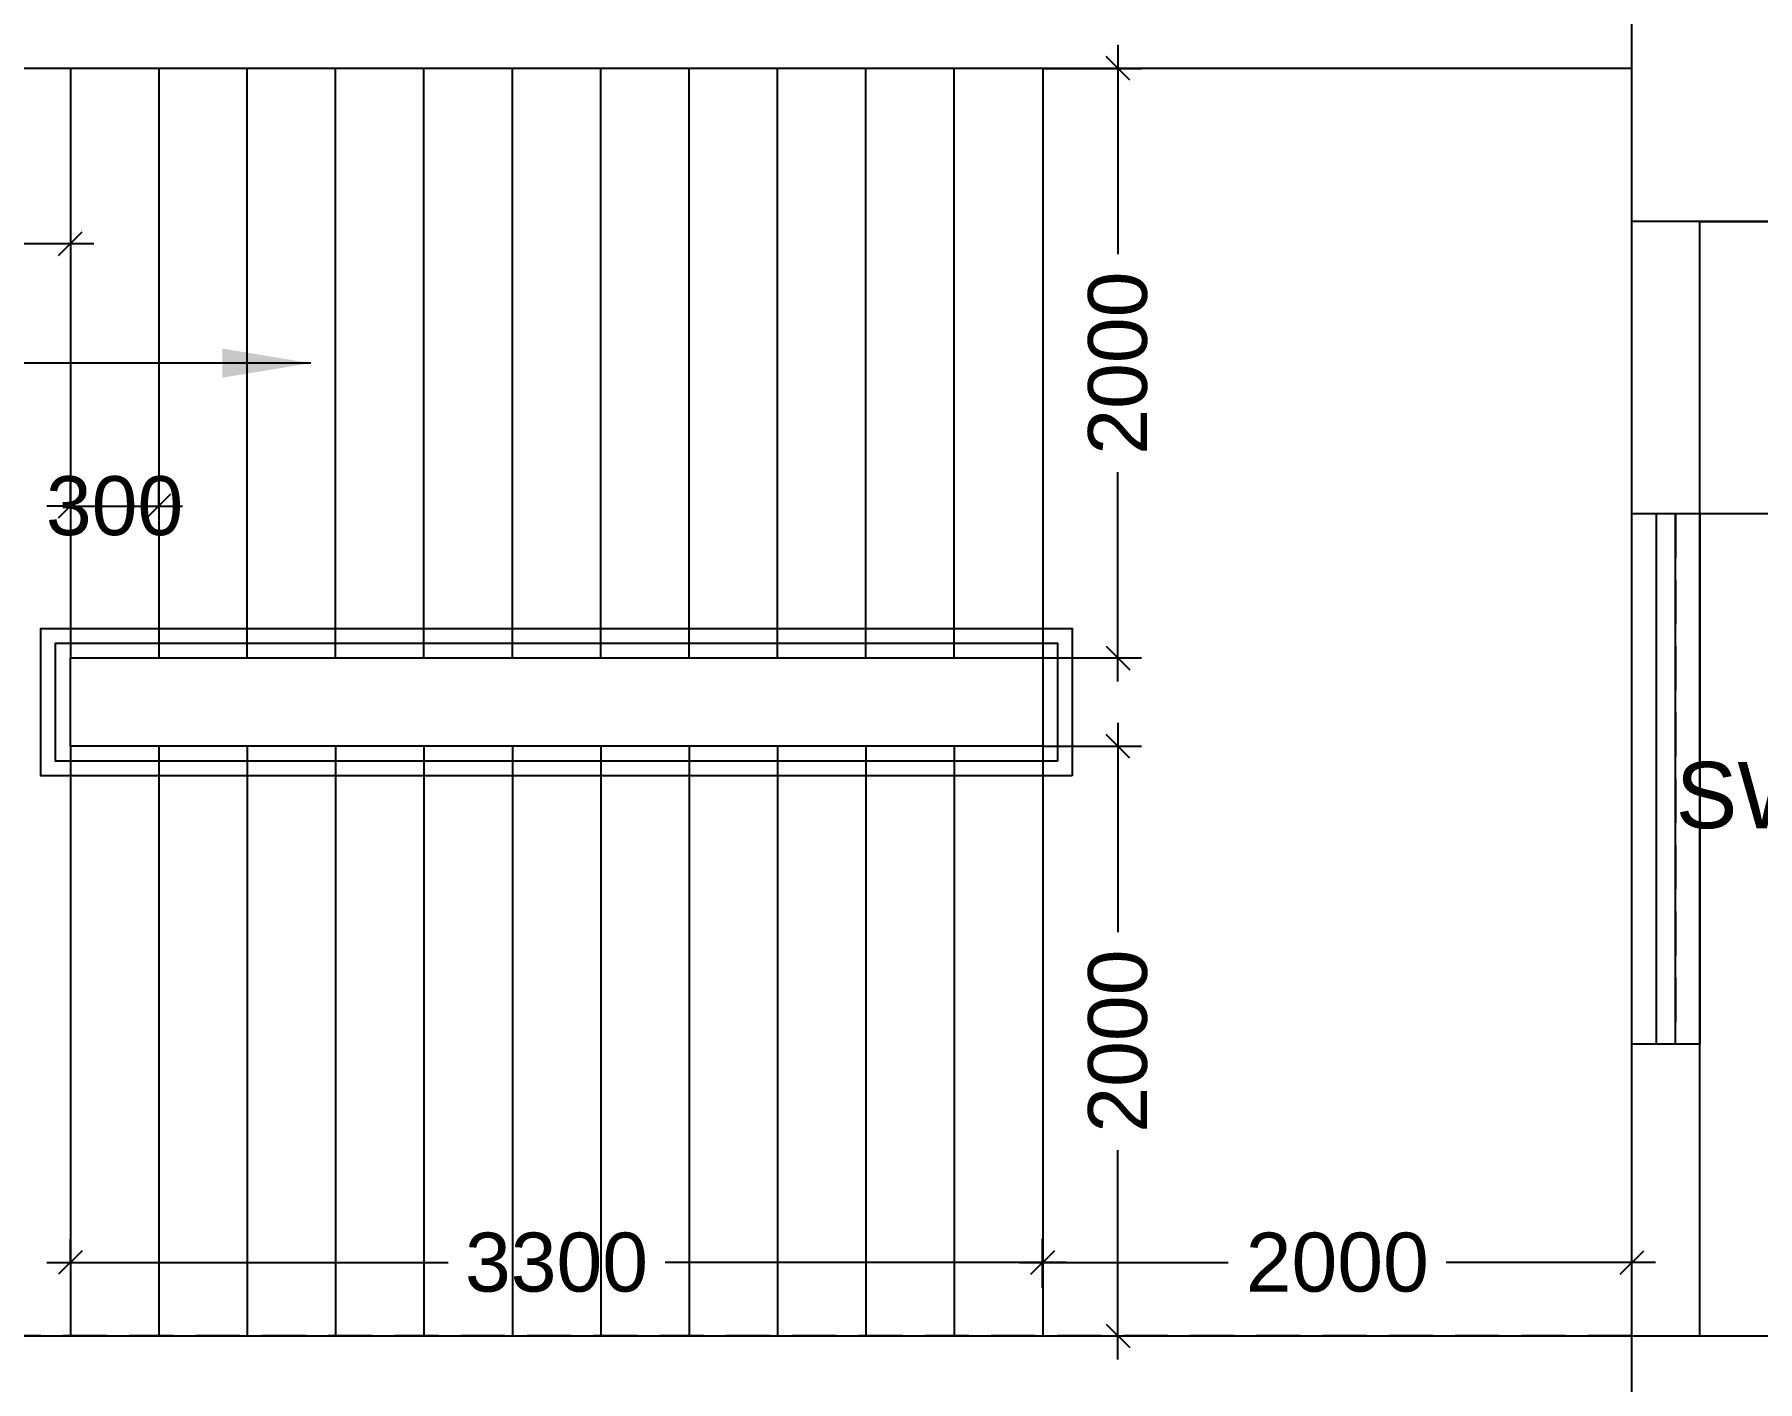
# Model space of a CAD drawing. Extents: x 6345096 to 6738923, y -6490958 to -6305885.
# Drawn here: x 6612822 to 6618670, y -6440504 to -6435934 of the extents above; entities that cross this region are included whole.
import ezdxf
from ezdxf.enums import TextEntityAlignment as Align

# ---------------------------------------------------------------- set-up
doc = ezdxf.new("R2010")
doc.units = 0
doc.header["$LTSCALE"] = 600
doc.header["$MEASUREMENT"] = 0
doc.header["$PDMODE"] = 35
doc.linetypes.add('HIDDEN', pattern=[0.375, 0.25, -0.125])
doc.layers.get('0').update_dxf_attribs({"linetype": 'CONTINUOUS'})
doc.layers.get('Defpoints').update_dxf_attribs({"linetype": 'CONTINUOUS'})
for name, color, linetype in [('HS', 251, 'CONTINUOUS'), ('joinery', 7, 'CONTINUOUS'), ('LA-column', 3, 'CONTINUOUS'), ('Railing', 21, 'CONTINUOUS'), ('Stairscase', 7, 'CONTINUOUS'), ('Walls', 7, 'CONTINUOUS'), ('WIN', 151, 'CONTINUOUS'), ('Working Dim', 5, 'CONTINUOUS')]:
    doc.layers.add(name, color=color, linetype=linetype)
doc.styles.add('ari', font='arial.ttf')
doc.dimstyles.new('int. dim', dxfattribs={"dimtxt": 200, "dimasz": 80, "dimexe": 80, "dimexo": 0, "dimgap": 70, "dimtad": 0, "dimdec": 0, "dimzin": 12, "dimdsep": 46, "dimtxsty": 'ari', "dimblk": 'OBLIQUE', "dimcen": 2, "dimdle": 80, "dimclrd": 256, "dimclre": 256, "dimclrt": 6, "dimadec": 0, "dimazin": 0, "dimtfac": 1, "dimtdec": 0, "dimtix": 1, "dimtmove": 2, "dimatfit": 3, "dimfxl": 1, "dimtolj": 1, "dimtzin": 0, "dimlwd": -1, "dimlwe": -1, "dimarcsym": 0})

# ---------------------------------------------------------------- blocks, each defined once
blk = doc.blocks.new('_Oblique')
at = {"color": 0, "linetype": 'ByBlock', "lineweight": -2}
blk.add_line((-0.5, -0.5), (0.5, 0.5), dxfattribs=at)
blk = doc.blocks.new('*D2286')
at = {"layer": 'Defpoints', "color": 0, "transparency": 16777216}
for p in [(6616243.5, -6440100.1), (6616243.5, -6440185.5, -3.1), (6618243.5, -6440185.5)]:
    blk.add_point(p, dxfattribs=at)
at = {"layer": 'Working Dim', "transparency": 16777216}
for p, q in [((6616243.5, -6440185.5), (6616243.5, -6440020.1)), ((6618243.5, -6440185.5), (6618243.5, -6440020.1)), ((6616163.5, -6440100.1), (6616873.5, -6440100.1)), ((6618323.5, -6440100.1), (6617613.5, -6440100.1))]:
    blk.add_line(p, q, dxfattribs=at)
at = {"layer": 'Working Dim', "transparency": 16777216, "xscale": 80, "yscale": 80, "zscale": 80, "rotation": 180}
blk.add_blockref('_Oblique', (6616243.5, -6440100.1), dxfattribs=at)
at = {"layer": 'Working Dim', "transparency": 16777216, "xscale": 80, "yscale": 80, "zscale": 80}
blk.add_blockref('_Oblique', (6618243.5, -6440100.1), dxfattribs=at)
at = {"layer": 'Working Dim', "color": 6, "transparency": 16777216, "insert": (6617243.5, -6440100.1), "char_height": 200, "attachment_point": 5, "style": 'ari'}
blk.add_mtext('\\A1;2000', dxfattribs=at)
blk = doc.blocks.new('*D2287')
at = {"layer": 'Defpoints', "color": 0, "transparency": 16777216}
for p in [(6612943.5, -6440100.1, -3.1), (6612943.5, -6440100.1), (6616243.5, -6440185.5, -3.1)]:
    blk.add_point(p, dxfattribs=at)
at = {"layer": 'Working Dim', "transparency": 16777216}
for p, q in [((6612943.5, -6440100.1), (6612943.5, -6440020.1)), ((6616243.5, -6440185.5), (6616243.5, -6440020.1)), ((6612863.5, -6440100.1), (6614225.3, -6440100.1)), ((6616323.5, -6440100.1), (6614961.8, -6440100.1))]:
    blk.add_line(p, q, dxfattribs=at)
at = {"layer": 'Working Dim', "transparency": 16777216, "xscale": 80, "yscale": 80, "zscale": 80, "rotation": 180}
blk.add_blockref('_Oblique', (6612943.5, -6440100.1), dxfattribs=at)
at = {"layer": 'Working Dim', "transparency": 16777216, "xscale": 80, "yscale": 80, "zscale": 80}
blk.add_blockref('_Oblique', (6616243.5, -6440100.1), dxfattribs=at)
at = {"layer": 'Working Dim', "color": 6, "transparency": 16777216, "insert": (6614593.5, -6440100.1), "char_height": 200, "attachment_point": 5, "style": 'ari'}
blk.add_mtext('\\A1;3300', dxfattribs=at)
blk = doc.blocks.new('*D2288')
at = {"layer": 'Defpoints', "color": 0, "transparency": 16777216}
for p in [(6616243.5, -6436048.8, 2.1), (6616498.9, -6436048.8), (6616243.5, -6438048.8, 2.1)]:
    blk.add_point(p, dxfattribs=at)
at = {"layer": 'Working Dim', "transparency": 16777216}
for p, q in [((6616498.9, -6435968.8), (6616498.9, -6436678.8)), ((6616243.5, -6436048.8), (6616578.9, -6436048.8)), ((6616498.9, -6438128.8), (6616498.9, -6437418.8)), ((6616243.5, -6438048.8), (6616578.9, -6438048.8))]:
    blk.add_line(p, q, dxfattribs=at)
at = {"layer": 'Working Dim', "transparency": 16777216, "xscale": 80, "yscale": 80, "zscale": 80}
for p, rotation in [((6616498.9, -6436048.8), 90), ((6616498.9, -6438048.8), 270)]:
    blk.add_blockref('_Oblique', p, dxfattribs=dict(at, rotation=rotation))
at = {"layer": 'Working Dim', "color": 6, "transparency": 16777216, "insert": (6616498.9, -6437048.8), "char_height": 200, "attachment_point": 5, "rotation": 90, "style": 'ari'}
blk.add_mtext('\\A1;2000', dxfattribs=at)
blk = doc.blocks.new('*D2289')
at = {"layer": 'Defpoints', "color": 0, "transparency": 16777216}
for p in [(6616243.5, -6438348.8, 2.1), (6616243.5, -6440348.8, 5.1), (6616498.9, -6440348.8)]:
    blk.add_point(p, dxfattribs=at)
at = {"layer": 'Working Dim', "transparency": 16777216}
for p, q in [((6616498.9, -6438268.8), (6616498.9, -6438978.8)), ((6616243.5, -6438348.8), (6616578.9, -6438348.8)), ((6616498.9, -6440428.8), (6616498.9, -6439718.8)), ((6616243.5, -6440348.8), (6616578.9, -6440348.8))]:
    blk.add_line(p, q, dxfattribs=at)
at = {"layer": 'Working Dim', "transparency": 16777216, "xscale": 80, "yscale": 80, "zscale": 80}
for p, rotation in [((6616498.9, -6438348.8), 90), ((6616498.9, -6440348.8), 270)]:
    blk.add_blockref('_Oblique', p, dxfattribs=dict(at, rotation=rotation))
at = {"layer": 'Working Dim', "color": 6, "transparency": 16777216, "insert": (6616498.9, -6439348.8), "char_height": 200, "attachment_point": 5, "rotation": 90, "style": 'ari'}
blk.add_mtext('\\A1;2000', dxfattribs=at)
blk = doc.blocks.new('*D2290')
at = {"layer": 'Defpoints', "color": 0, "transparency": 16777216}
for p in [(6610993.5, -6436503.3, 5.1), (6612943.5, -6436503.3, 2.6), (6612943.5, -6436643.5)]:
    blk.add_point(p, dxfattribs=at)
at = {"layer": 'Working Dim', "transparency": 16777216}
for p, q in [((6610993.5, -6436503.3), (6610993.5, -6436723.5)), ((6612943.5, -6436503.3), (6612943.5, -6436723.5)), ((6610913.5, -6436643.5), (6611609.7, -6436643.5)), ((6613023.5, -6436643.5), (6612327.4, -6436643.5))]:
    blk.add_line(p, q, dxfattribs=at)
at = {"layer": 'Working Dim', "transparency": 16777216, "xscale": 80, "yscale": 80, "zscale": 80, "rotation": 180}
blk.add_blockref('_Oblique', (6610993.5, -6436643.5), dxfattribs=at)
at = {"layer": 'Working Dim', "transparency": 16777216, "xscale": 80, "yscale": 80, "zscale": 80}
blk.add_blockref('_Oblique', (6612943.5, -6436643.5), dxfattribs=at)
at = {"layer": 'Working Dim', "color": 6, "transparency": 16777216, "insert": (6611968.5, -6436643.5), "char_height": 200, "attachment_point": 5, "style": 'ari'}
blk.add_mtext('\\A1;1950', dxfattribs=at)
blk = doc.blocks.new('*D2304')
at = {"layer": 'Defpoints', "color": 0, "transparency": 16777216}
for p in [(6612943.5, -6437533.8, 2.1), (6613243.5, -6437533.8, 2.1), (6613243.5, -6437533.8)]:
    blk.add_point(p, dxfattribs=at)
at = {"layer": 'Working Dim', "transparency": 16777216}
for p, q in [((6612943.5, -6437533.8), (6612943.5, -6437453.8)), ((6613243.5, -6437533.8), (6613243.5, -6437453.8)), ((6612943.5, -6437533.8), (6612863.5, -6437533.8)), ((6612943.5, -6437533.8), (6613243.5, -6437533.8)), ((6613243.5, -6437533.8), (6613323.5, -6437533.8))]:
    blk.add_line(p, q, dxfattribs=at)
at = {"layer": 'Working Dim', "transparency": 16777216, "xscale": 80, "yscale": 80, "zscale": 80}
blk.add_blockref('_Oblique', (6612943.5, -6437533.8), dxfattribs=at)
at = {"layer": 'Working Dim', "transparency": 16777216, "xscale": 80, "yscale": 80, "zscale": 80, "rotation": 180}
blk.add_blockref('_Oblique', (6613243.5, -6437533.8), dxfattribs=at)
at = {"layer": 'Working Dim', "color": 6, "transparency": 16777216, "insert": (6613093.5, -6437533.8), "char_height": 200, "attachment_point": 5, "style": 'ari'}
blk.add_mtext('\\A1;300', dxfattribs=at)
blk = doc.blocks.new('A$C2CD672AE')
at = {"layer": 'Walls', "color": 8, "linetype": 'HIDDEN'}
for p, q in [((87924.1, 20375.1), (81160.2, 20375.1)), ((87924.1, 16075), (87924.1, 19855.1)), ((88154.1, 16075.1), (88154.1, 19855.1)), ((87924.1, 16075), (81160.1, 16075))]:
    blk.add_line(p, q, dxfattribs=at)
blk = doc.blocks.new('*D2409')
at = {"layer": 'Defpoints', "color": 0, "transparency": 16777216}
for p in [(6618473.5, -6436568.8, -2.8), (6618473.6, -6437558.9, 5.3), (6619181.4, -6437558.9)]:
    blk.add_point(p, dxfattribs=at)
at = {"layer": 'Working Dim', "transparency": 16777216}
for p, q in [((6619181.4, -6436488.8), (6619181.4, -6436773.2)), ((6618473.5, -6436568.8), (6619261.4, -6436568.8)), ((6619181.4, -6437638.9), (6619181.4, -6437354.4)), ((6618473.6, -6437558.9), (6619261.4, -6437558.9))]:
    blk.add_line(p, q, dxfattribs=at)
at = {"layer": 'Working Dim', "transparency": 16777216, "xscale": 80, "yscale": 80, "zscale": 80}
for p, rotation in [((6619181.4, -6436568.8), 90), ((6619181.4, -6437558.9), 270)]:
    blk.add_blockref('_Oblique', p, dxfattribs=dict(at, rotation=rotation))
at = {"layer": 'Working Dim', "color": 6, "transparency": 16777216, "insert": (6619181.4, -6437063.8), "char_height": 200, "attachment_point": 5, "rotation": 90, "style": 'ari'}
blk.add_mtext('\\A1;990', dxfattribs=at)

msp = doc.modelspace()

# ---------------------------------------------------------------- linework, layer by layer
at = {"layer": 'LA-column', "color": 2}
for points, elevation in [([(6618243.531, -6436568.813), (6618243.531, -6435818.813), (6618993.531, -6435818.813), (6618993.531, -6436568.813)], 2.283), ([(6618243.531, -6441098.875), (6618243.531, -6440348.875), (6618993.531, -6440348.875), (6618993.531, -6441098.875)], 5.131)]:
    msp.add_lwpolyline(points, close=True, dxfattribs=dict(at, elevation=elevation))
at = {"layer": 'Railing', "elevation": -2.848}
for points in [[(6616343.542, -6438448.795), (6612843.54, -6438448.795), (6612843.54, -6437948.793), (6616343.542, -6437948.793)], [(6616293.541, -6438398.795), (6612893.54, -6438398.795), (6612893.54, -6437998.794), (6616293.541, -6437998.794)]]:
    msp.add_lwpolyline(points, close=True, dxfattribs=at)
at = {"layer": 'Stairscase', "color": 7}
for p, q in [((6612943.541, -6436048.794, -0.784), (6612943.541, -6438048.794, -0.784)), ((6613243.541, -6436048.794, -0.784), (6613243.541, -6438048.794, -0.784)), ((6613543.541, -6438048.794, -0.784), (6613543.541, -6436048.794, -0.784)), ((6613843.541, -6438048.794, -0.784), (6613843.541, -6436048.794, -0.784)), ((6614143.541, -6438048.794, -0.784), (6614143.541, -6436048.794, -0.784)), ((6614443.541, -6438048.794, -0.784), (6614443.541, -6436048.794, -0.784)), ((6614743.541, -6438048.794, -0.784), (6614743.541, -6436048.794, -0.784)), ((6615043.541, -6438048.794, -0.784), (6615043.541, -6436048.794, -0.784)), ((6615343.541, -6438048.794, -0.784), (6615343.541, -6436048.794, -0.784)), ((6615643.541, -6438048.794, -0.784), (6615643.541, -6436048.794, -0.784)), ((6615943.541, -6438048.794, -0.784), (6615943.541, -6436048.794, -0.784)), ((6616243.541, -6436048.794, -0.784), (6616243.541, -6438048.794, -0.784)), ((6612943.541, -6438348.794, -0.784), (6612943.541, -6440348.794, -0.784)), ((6613243.541, -6438348.794, -0.784), (6613243.541, -6440348.794, -0.784)), ((6613543.541, -6438348.794, -0.784), (6613543.541, -6440348.794, -0.784)), ((6613843.541, -6438348.794, -0.784), (6613843.541, -6440348.794, -0.784)), ((6614143.541, -6438348.794, -0.784), (6614143.541, -6440348.794, -0.784)), ((6614443.541, -6438348.794, -0.784), (6614443.541, -6440348.794, -0.784)), ((6614743.541, -6438348.794, -0.784), (6614743.541, -6440348.794, -0.784)), ((6615043.541, -6438348.794, -0.784), (6615043.541, -6440348.794, -0.784)), ((6615343.541, -6438348.794, -0.784), (6615343.541, -6440348.794, -0.784)), ((6615643.541, -6438348.794, -0.784), (6615643.541, -6440348.794, -0.784)), ((6615943.541, -6438348.794, -0.784), (6615943.541, -6440348.794, -0.784)), ((6616243.541, -6438348.794, -0.784), (6616243.541, -6440348.794, -0.784))]:
    msp.add_line(p, q, dxfattribs=at)
at = {"layer": 'Stairscase', "color": 7, "elevation": -2.848}
msp.add_lwpolyline([(6616243.541, -6438348.794), (6612943.541, -6438348.794), (6612943.541, -6438048.794), (6616243.541, -6438048.794)], close=True, dxfattribs=at)
at = {"layer": 'Walls', "linetype": 'Continuous'}
for p, q in [((6618243.541, -6436048.794, -2.848), (6611479.531, -6436048.794, -2.848)), ((6618243.541, -6440348.875, -2.848), (6618243.541, -6436568.841, -2.848)), ((6618473.541, -6440348.875, -2.848), (6618473.541, -6436568.841, -2.848)), ((6611479.531, -6440348.794, -2.848), (6618243.541, -6440348.794, -2.848))]:
    msp.add_line(p, q, dxfattribs=at)
at = {"layer": 'WIN', "linetype": 'Continuous', "elevation": -2.848}
for points in [[(6618473.541, -6437558.856), (6618473.541, -6439358.856), (6618243.541, -6439358.856), (6618243.541, -6437558.856)], [(6618473.541, -6437558.856), (6618473.541, -6439358.856), (6618243.541, -6439358.856), (6618243.541, -6437558.856)], [(6618390.758, -6437558.856), (6618390.758, -6439358.856), (6618326.324, -6439358.856), (6618326.324, -6437558.856)], [(6618390.758, -6437558.856), (6618390.758, -6439358.856), (6618326.324, -6439358.856), (6618326.324, -6437558.856)]]:
    msp.add_lwpolyline(points, close=True, dxfattribs=at)
at = {"layer": 'WIN', "color": 8, "linetype": 'HIDDEN'}
for points, elevation in [([(6618473.628, -6437558.856), (6618473.628, -6439358.856), (6618243.628, -6439358.856), (6618243.628, -6437558.856)], -2.848), ([(6618473.628, -6437558.856), (6618473.628, -6439358.856), (6618243.628, -6439358.856), (6618243.628, -6437558.856)], -2.848), ([(6618473.628, -6437558.856), (6618473.628, -6439358.856), (6618243.628, -6439358.856), (6618243.628, -6437558.856)], 5.322), ([(6618473.628, -6437558.856), (6618473.628, -6439358.856), (6618243.628, -6439358.856), (6618243.628, -6437558.856)], 5.322), ([(6618390.845, -6437558.856), (6618390.845, -6439358.856), (6618326.411, -6439358.856), (6618326.411, -6437558.856)], -2.848), ([(6618390.845, -6437558.856), (6618390.845, -6439358.856), (6618326.411, -6439358.856), (6618326.411, -6437558.856)], -2.848), ([(6618390.845, -6437558.856), (6618390.845, -6439358.856), (6618326.411, -6439358.856), (6618326.411, -6437558.856)], 5.322), ([(6618390.845, -6437558.856), (6618390.845, -6439358.856), (6618326.411, -6439358.856), (6618326.411, -6437558.856)], 5.322)]:
    msp.add_lwpolyline(points, close=True, dxfattribs=dict(at, elevation=elevation))

# ---------------------------------------------------------------- block references
at = {"layer": 'HS'}
msp.add_blockref('A$C2CD672AE', (6530319.294, -6456423.902, 8.17), dxfattribs=at)

# ---------------------------------------------------------------- texts
at = {"layer": 'joinery', "style": 'ari'}
msp.add_text('SW1', height=225, dxfattribs=at).set_placement((6618732.343, -6438626.671, -3.475), align=Align.CENTER)

# ---------------------------------------------------------------- dimensions: what is measured, and where the dimension line sits
at = {"layer": 'Working Dim'}
for base, p1, p2, angle, override, picture, middle in [((6616498.871, -6436048.794, -2.848), (6616243.541, -6438048.794, -0.784), (6616243.541, -6436048.794, -0.784), 270, {"dimtxt": 200}, '*D2288', (6616498.871, -6437048.794, -2.848)), ((6612943.541, -6436643.504, -2.848), (6610993.531, -6436503.294, 2.283), (6612943.541, -6436503.294, -0.295), 180, {"dimtxt": 200}, '*D2290', (6611968.536, -6436643.504, -2.848)), ((6613243.541, -6437533.821, -2.848), (6612943.541, -6437533.821, -0.784), (6613243.541, -6437533.821, -0.784), 180, {"dimtxt": 200, "dimarcsym": 1}, '*D2304', (6613093.541, -6437533.821, -2.848)), ((6616498.871, -6440348.794, -2.848), (6616243.541, -6438348.794, -0.784), (6616243.541, -6440348.794, 2.283), 270, {"dimtxt": 200}, '*D2289', (6616498.871, -6439348.794, -2.848)), ((6612943.541, -6440100.106, 2.283), (6616243.541, -6440185.506, -0.784), (6612943.541, -6440100.106, -0.784), 180, {"dimtxt": 200}, '*D2287', (6614593.541, -6440100.106, 2.283)), ((6616243.541, -6440100.106, 2.283), (6618243.541, -6440185.506, 2.283), (6616243.541, -6440185.506, -0.784), 180, {"dimtxt": 200}, '*D2286', (6617243.541, -6440100.106, 2.283))]:
    dim = msp.add_linear_dim(base=base, p1=p1, p2=p2, angle=angle, dimstyle='int. dim', override=override, dxfattribs=at)
    dim.commit()
    dim.dimension.update_dxf_attribs({"geometry": picture, "text_midpoint": middle})
dim = msp.add_linear_dim(base=(6619181.402, -6437558.856), p1=(6618473.541, -6436568.841, -2.848), p2=(6618473.628, -6437558.856, 5.322), angle=90, dimstyle='int. dim', dxfattribs=at)
dim.commit()
dim.dimension.update_dxf_attribs({"geometry": '*D2409', "text_midpoint": (6619181.402, -6437063.849)})

# ---------------------------------------------------------------- leaders
at = {"layer": 'Stairscase', "color": 7, "linetype": 'Continuous'}
msp.add_leader([(6613759.417, -6437048.794, -0.784), (6612510.541, -6437048.794, -0.784)], dimstyle='int. dim', override={"dimasz": 300, "dimgap": 70, "dimtad": 0, "dimclrd": 256}, dxfattribs=at)

doc.saveas('drawing.dxf')
